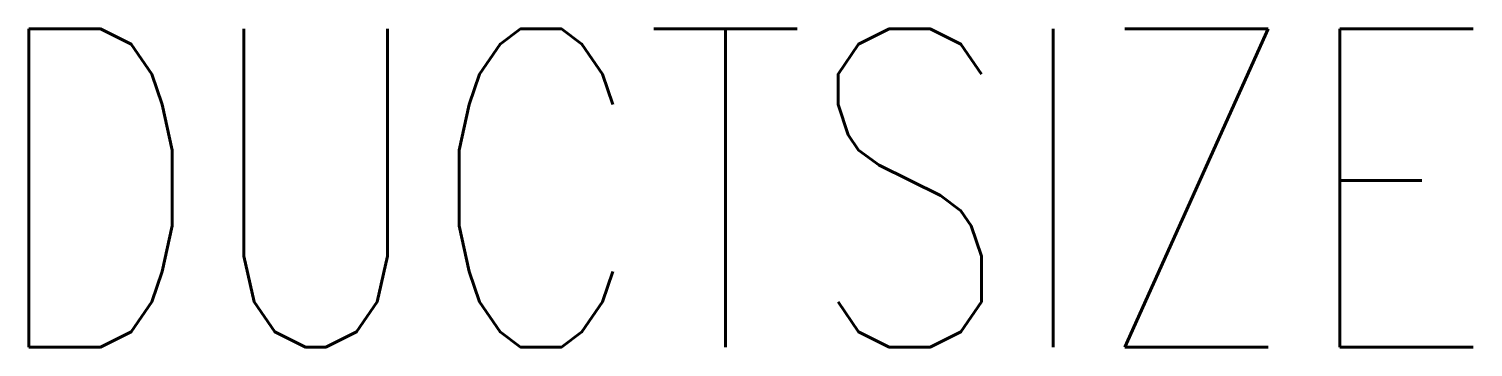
# Model space of a CAD drawing. Extents: x -0.209 to 0.215, y -0.047 to 0.047.
import ezdxf
from ezdxf.enums import TextEntityAlignment as Align

# ---------------------------------------------------------------- set-up
doc = ezdxf.new("R2010")
doc.units = 0
doc.header["$LTSCALE"] = 32
doc.header["$MEASUREMENT"] = 0
doc.layers.get('0').update_dxf_attribs({"linetype": 'CONTINUOUS'})
doc.styles.add('BRA-ATT', font='romans.shx', dxfattribs={"width": 0.75})

msp = doc.modelspace()

# ---------------------------------------------------------------- texts
at = {"style": 'BRA-ATT', "width": 0.75}
msp.add_attdef('DUCTSIZE', text='', height=0.09375, dxfattribs=at).set_placement((0, 0), align=Align.MIDDLE)

doc.saveas('drawing.dxf')
